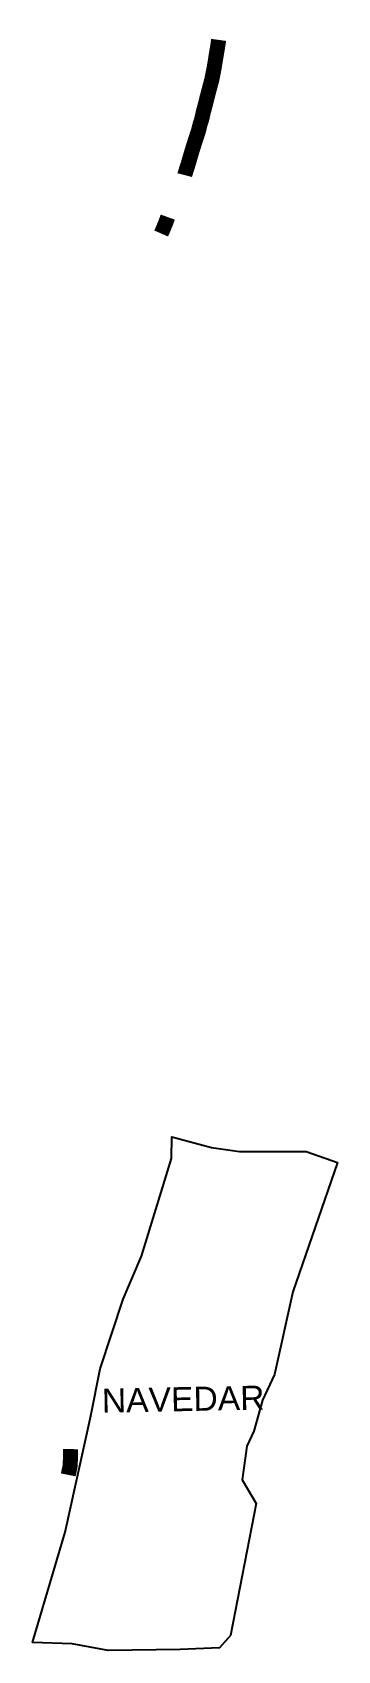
# Model space of a CAD drawing. Header units: metres. Extents: x 274344 to 275359, y 2069436 to 2074814.
import ezdxf

# ---------------------------------------------------------------- set-up
doc = ezdxf.new("R2010")
doc.units = ezdxf.units.M
doc.header["$MEASUREMENT"] = 0
for name, color, linetype in [('NATURALLY PROTECTED', 3, 'Continuous'), ('village', 3, 'Continuous'), ('VILLAGE NAME', 250, 'Continuous')]:
    doc.layers.add(name, color=color, linetype=linetype)
doc.styles.get("Standard").update_dxf_attribs({"font": 'arial.ttf'})

msp = doc.modelspace()

# ---------------------------------------------------------------- linework, layer by layer
at = {"layer": 'NATURALLY PROTECTED', "const_width": 50, "flags": 128}
for points in [[(274963.1, 2074788.5), (274961, 2074773.3), (274948.2, 2074695.2), (274940.5, 2074656.4), (274929.1, 2074613.7), (274923.8, 2074593.2), (274920.5, 2074578.9), (274916.9, 2074566), (274912.1, 2074547.9), (274908.9, 2074533.5), (274906.4, 2074522.6), (274901.8, 2074509.1), (274895.3, 2074483.2), (274884.1, 2074449.4), (274875, 2074420.6), (274862.6, 2074378.1), (274851.2, 2074342.2), (274850.4, 2074339.1)], [(274794.2, 2074199.6), (274788.1, 2074182.7), (274779.8, 2074162.3), (274773.5, 2074148.3), (274772.1, 2074145.1)], [(274471.4, 2070105.2), (274471.1, 2070083.7), (274469.8, 2070050.2), (274463.6, 2070019.6)]]:
    msp.add_lwpolyline(points, dxfattribs=at)
at = {"layer": 'village', "color": 3, "true_color": 0x00ff00}
msp.add_polyline3d([(274453.7, 2069829.1, 0), (274538.7, 2070215.8, 0), (274569.5, 2070371.6, 0), (274646.2, 2070603.3, 0), (274706.6, 2070746.5, 0), (274806, 2071071.2, 0), (274807.4, 2071142.9, 0), (274939.6, 2071107.9, 0), (275032.9, 2071094.6, 0), (275254.5, 2071094.2, 0), (275358.5, 2071058.1, 0), (275210.1, 2070627.5, 0), (275148.3, 2070353.1, 0), (275108.6, 2070267.8, 0), (275079.9, 2070164.8, 0), (275057.4, 2070115.1, 0), (275040.9, 2070002.7, 0), (275088.3, 2069924.2, 0), (275003, 2069486.2, 0), (274965.6, 2069444.9, 0), (274835.8, 2069439.4, 0), (274596, 2069435.5, 0), (274476.8, 2069458.1, 0), (274344.3, 2069462.6, 0)], close=True, dxfattribs=at)

# ---------------------------------------------------------------- texts
at = {"layer": 'VILLAGE NAME', "insert": (274574.4, 2070306.2), "char_height": 80, "attachment_point": 1, "rotation": 1.1028}
msp.add_mtext_dynamic_manual_height_columns('{\\fArial|b0|i0|c0|p34;NAVEDAR}', width=726.929, gutter_width=543.7, heights=[0], dxfattribs=at)

doc.saveas('drawing.dxf')
